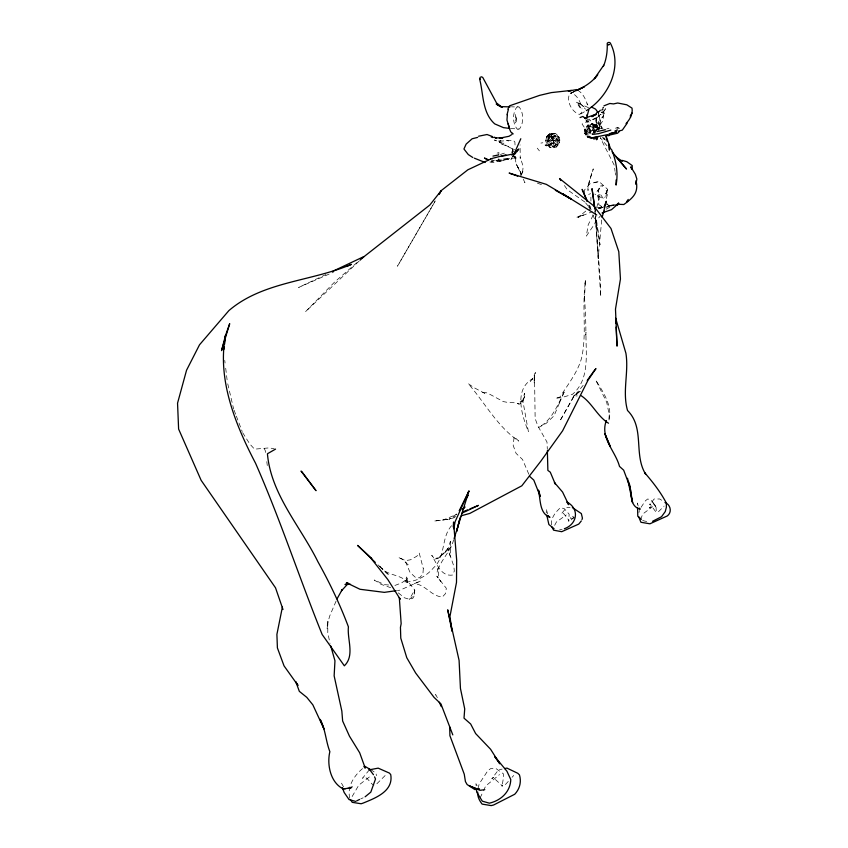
<?xml version="1.0" encoding="UTF-8"?>
<svg xmlns="http://www.w3.org/2000/svg" width="848" height="848" viewBox="0 0 848 848"><rect width="100%" height="100%" fill="white"/><g stroke="black" fill="none" stroke-linecap="round" stroke-linejoin="round"><path stroke-width="0.64" stroke-dasharray="4.24 3.18" d="M598.116 190.312L598.105 191.277L599.631 188.15L603.225 185.585L600.045 186.094L598.116 190.312L599.472 194.351L598.699 204.612L603.405 207.294L598.338 208.12L601.804 206.573L597.564 208.852M617.132 130.126L617.185 127.624L620.725 128.652L617.185 127.624L612.977 129.108M599.557 129.564L599.621 127.592M522.559 172.377L523.184 166.356L520.184 157.378L520.237 158.353L520.057 144.828M551.327 524.901C550.776 517.916 555.673 511.991 560.528 507.602L564.418 508.779L569.146 514.217L568.764 521.287L568.838 520.269L563.729 513.655L562.288 512.362L562.828 512.775L561.842 513.263L566.506 507.602L570.026 507.592M601.698 219.971L598.169 258.386L595.37 215.731L600.744 296.524L600.405 282.013L595.232 213.155M584.283 193.111L584.601 189.857L588.989 184.663L590.473 183.454L598.031 181.822L600.628 182.945L607.613 189.305L607.465 194.404L605.801 200.361M598.794 130.709L596.769 124.603L595.126 127.338L598.847 126.087L599.812 124.221L597.511 122.769L597.67 124.879L593.727 126.119L592.953 130.126L594.501 130.316L592.741 133.581M498.677 154.898L498.963 152.587L495.041 153.647M550.066 147.425L548.455 144.944L548.02 136.613L558.535 135.977L559.023 137.524L555.419 144.52L552.716 147.276L550.066 147.425L548.402 140.726L549.281 136.475L552.016 133.73L546.621 136.655L545.752 140.895L546.621 136.655L549.356 133.92L552.016 133.73L554.984 136.136L559.288 142.697L558.959 144.33L556.246 147.064L550.066 147.425L547.066 145.019L545.752 140.895L559.828 140.09L558.535 135.977L555.546 133.549L549.356 133.92L546.345 138.298L550.638 144.817L553.585 147.223L556.246 147.064L559.288 142.697M592.148 137.991L587.569 137.323L584.919 133.602L594.607 129.246L599.112 128.716L596.473 124.985L592.116 123.617L587.728 125.133L584.919 133.602L587.569 137.323L591.915 138.68M589.434 209.986L590.187 206.191M550.204 136.496L552.037 137.991L553.564 143.026L552.716 147.276L549.716 144.86L547.066 145.019L546.61 143.45L550.204 136.496L552.885 133.74L555.546 133.549L559.023 137.524M549.716 144.86L553.564 143.026L555.419 144.52L557.602 144.393L557.168 136.019L554.984 136.136L553.299 137.832L552.748 140.471L559.828 140.079L558.959 144.33L556.299 144.489L548.518 140.768L545.805 140.916M555.419 144.52L556.246 147.064L557.168 140.27L555.864 136.168L548.518 140.768L552.843 140.524L552.313 143.132L550.638 144.817L548.455 144.944L546.61 143.45M638.936 512.552L639.392 510.496M477.922 788.608L479.29 783.743L487.77 770.79L490.685 768.585L496.345 768.807L503.373 773.8L503.67 776.068L502.005 786.785L502.164 785.174L502.429 785.979L493.303 777.563L493.843 777.372L491.819 778.782L498.486 769.867L502.101 769.104M595.678 132.309L593.791 132.67L593.886 130.147L592.466 130.391L593.727 126.119M606.034 195.867L607.613 189.305L605.652 193.832L606.034 195.867L604.709 197.457M591.035 137.715L587.706 136.888L584.919 133.602L584.844 129.394L587.728 125.133L591.491 134.97L587.569 137.323M594.893 134.344L592.529 127.38L592.116 123.617L596.314 125.44L599.112 128.716L591.883 124.349L587.505 125.864L590.876 136.793L586.933 136.157L584.844 129.394L587.728 125.133M592.466 130.391L593.271 128.059M585.608 130.115L584.972 128.949L584.919 133.602L586.053 133.846L597.501 129.892L596.473 124.985L588.756 126.999L585.608 130.115L587.706 136.888M453.68 539.731C450.585 551.815 440.303 560.337 437.049 572.389L437.971 568.319L438.999 578.93L440.875 581.537L436.815 576.174L446.292 588.247L445.582 593.515L442.412 596.95C431.166 596.441 425.378 584.187 414.163 583.742L420.64 580.975L400.055 590.144L397.426 590.515M596.706 207.781L598.455 200.531L597.988 195.687L594.798 194.054M586.498 132.436L588.756 126.999L592.116 123.617L595.582 132.394M640.473 519.559L642.879 513.93L652.589 506.691M336.062 601.158L329.66 616.104L327.317 624.467L327.084 629.004L327.869 621.224L327.773 632.693L330.02 643.452M588.735 207.453L589.614 205.428M522.919 171.54L520.524 177.031L521.022 172.812L516.22 164.077L514.853 156.71L512.574 156.594L514.853 156.71L515.414 157.569L514.482 155.428L515.308 157.251L513.135 155.513M480.127 797.936L482.904 791.968M483.455 790.781L485.681 786.001L499.525 774.584M513.316 149.015L511.704 152.407L514.513 149.343M595.794 130.868L602.292 121.603L603.765 117.448L602.917 113.24L603.341 115.89L601.9 117.978L604.454 113.091L602.228 112.371M594.713 212.212L595.731 210.23M593.176 215.18L588.215 224.709L586.328 236.115L594.914 223.522L595.296 221.89L600.31 216.028M554.666 525.315L556.415 522.008L566.273 514.948M512.796 156.043L510.952 159.466L514.089 155.301M434.929 201.591L397.468 266.208L435.257 200.912M352.164 796.495L358.778 785.163L371.795 775.093M451.549 525.707C440.907 537.653 445.921 556.701 433.604 567.736C426.268 576.46 416.304 581.633 404.814 582.226L407.793 582.565C400.956 574.181 388.511 576.068 381.695 568.192M603.479 111.576L605.525 108.692L603.32 113.431L601.115 112.01M641.056 507.316L645.349 500.85L647.671 498.995L649.61 499.451L651.338 500.246L656.045 507.284L656.373 512.574L649.928 503.871L650.533 504.295L649.653 504.793L654.158 498.974L659.786 498.995L663.942 501.804M492.402 159.721L491.056 161.512L497.681 160.495L498.868 158.735M574.213 91.51L569.75 93.598C565.987 100.827 571.828 112.148 579.438 114.448L581.59 112.763L581.972 108.767M592.381 134.387L594.31 131.758M599.631 188.15L597.013 191.51L594.808 192.369M369.346 769.825L362.467 778.294C366.612 774.213 370.279 784.389 373.915 785.131M583.159 385.352L573.004 397.691L559.85 421.117L573.725 396.747L576.958 394.14L573.418 396.09L577.276 395.889M505.408 784.548L508.726 780.923M512.054 777.298L513.708 775.496M553.585 147.223L556.299 144.489L552.843 140.524M658.504 511.704L664.101 506.097M376.872 783.775L385.522 775.167M359.128 261.078L305.397 311.82L334.578 282.077L359.033 260.802M571.202 519.888L573.693 517.545M579.332 391.797L573.004 397.691L574.817 394.002L581.77 390.61M585.745 211.099L577.965 217.448L592.254 211.703M596.663 118.042L599.557 115.646L593.441 119.388L596.663 118.042L587.282 121.275L582.088 124.052L587.452 131.917L591.777 132.648M362.52 768.606C353.817 775.962 346.747 787.114 349.885 798.752M553.564 143.026L557.125 140.217L553.299 137.832L549.281 136.475L546.621 136.655M605.652 193.832L606.977 192.793L605.599 188.638M606.161 209.191L614.196 204.856L608.599 205.184L611.662 205.926L606.352 203.88L609.511 205.82L607.444 203.923M456.659 513.994L448.793 519.4L455.906 516.029M599.472 194.351L597.628 195.549L599.101 199.375M580.71 113.971L585.258 111.279M548.02 136.613L552.885 133.74L555.864 136.168M548.402 140.726L553.299 137.832M598.19 115.879L601.073 114.289L600.077 114.851L601.37 112.54L604.836 110.632L602.886 109.445M551.677 136.284L547.384 138.584L547.257 143.683L545.137 144.637L546.578 145.845L550.5 144.817L551.889 142.761L550.288 144.828L552.048 140.503L553.871 139.75L553.394 141.489L551.401 135.5L553.14 137.503L549.218 137.948L547.384 136.804L548.243 134.62L548.009 136.814L551.677 136.284L554.984 137.196L556.998 138.849L555.737 139.242L555.61 141.733L545.603 145.676L546.578 145.845L543.812 144.383L546.578 145.845M515.033 144.976L514.884 142.104L513.549 140.514C507.072 139.56 500.68 142.591 494.352 140.015L500.203 142.612L500.034 140.365L502.175 140.45L502.323 142.188L500.203 142.612L498.391 140.747L501.921 144.139L504.072 143.026M574.499 91.436L569.75 93.598M574.34 91.563L571.043 93.153C576.947 94.446 579.788 101.029 581.505 106.233M325.908 274.54L298.581 287.472L333.338 272.25M360.75 798.901L363.156 797.798M489.879 161.947L492.349 162.678L516.146 157.505L516.315 159.53L515.34 156.997L516.146 157.505M454.952 517.503L448.762 519.209L433.953 521.096L443.366 519.919L456.669 514.407M510.528 128.525L519.495 129.002C523.905 122.918 523.81 112.943 519.167 107.018L511.418 106.827M394.903 585.459L401.676 582.883L407.729 578.58L404.962 581.908L406.701 576.958L407.687 581.887L406.287 579.407L414.757 590.06L414.46 595.434L412.828 598.317L409.308 599.282L404.305 597.755L397.246 592.021M518.022 106.636L516.845 107.049C512.351 113.102 512.446 123.214 517.185 129.108L518.329 129.447M588.576 194.393L590.621 193.683M596.706 127.317L592.529 127.38L588.162 128.885L585.247 131.26L584.919 133.602L587.293 135.023L591.491 134.97M500.415 154.484L504.38 153.117M492.55 160.802L494.564 160.208M507.21 158.29L491.056 161.512L494.787 160.844M606.723 128.907L609.012 128.249M505.525 159.562L510.167 158.258L500.871 160.802L496.387 160.897L498.995 161.597L508.344 159.148L503.839 159.445M606.108 207.325L611.896 205.841M603.193 207.177L599.642 207.919L596.61 206.446M606.744 206.424L614.196 204.856M540.918 143.089L542.826 142.761M497.681 160.495L501.422 159.859M598.338 208.12L603.405 207.294M598.031 181.822L594.172 182.415M597.024 129.225L601.221 128.334L604.465 129.384M443.366 519.919L448.762 519.209M242.645 432.681L249.8 443.992L254.538 449.154L269.399 447.871L274.328 448.857M573.704 518.107L570.45 518.361L571.7 515.552L574.796 518.011M549.281 136.475L554.984 136.136M549.356 133.92L555.546 133.549M612.415 205.237L615.457 205.11M595.858 129.733L597.861 129.68M559.722 529.311L562.086 529.322M388.649 584.982L384.886 584.696L374.244 580.021L381.144 584.378L390.621 587.653M593.812 131.546L596.102 131.875M593.165 125.483L597.119 126.14L599.112 128.716M501.921 144.139L508.768 146.799L505.111 145.093L511.439 148.336L513.294 150.478L512.319 148.57L513.125 151.41M646.695 521.478L643.441 520.778L641.427 519.294M591.883 124.349L596.314 125.44M587.505 125.864L592.529 127.38M597.501 207.633L601.391 208.809M506.553 140.323L508.524 141.012M537.452 183.189L542.381 184.949M588.533 107.738L575.75 101.813L583.572 106.519L581.654 104.961L585.491 109.169M585.533 119.759L593.971 125.377L595.572 129.998M597.988 195.687L603.649 199.015L600.766 194.839M602.324 137.471L605.673 140.09M370.597 769.549L376.003 773.164L376.417 775.719M577.689 90.185C583.032 93.227 585.597 99.152 587.473 104.749L586.551 102.725L587.865 104.982M584.834 201.994L567.365 189.772L563.093 183.634M378.007 564.853L380.773 567.354M515.404 157.845L513.941 156.498L515.308 158.83L514.853 156.71M379.904 566.697L389.211 575.379L379.851 566.506M607.02 145.761L600.246 137.673L614.302 165.296L615.054 171.402M585.618 202.926L591.088 209.509L588.978 204.771M537.261 148.167L539.392 150.87M603.129 129.14L599.96 124.508L601.773 128.642L598.455 113.303L600.405 121.275L600.151 120.278M437.367 697.628L435.586 694.501L437.144 697.809M596.473 124.985L598.02 128.461M516.22 164.077L521.891 175.017M343.535 786.902L341.246 782.725L341.808 785.184M477.074 785.767L475.929 783.647L476.152 786.064M547.564 513.835L546.303 509.129L546.25 512.86M264.258 448.528L265.562 451.348L266.028 455.217M517.524 166.431L521.223 174.582M523.343 179.235L524.923 182.733L523.619 179.426M588.756 205.142L589.784 207.569M592.837 214.862L596.928 224.572L600.024 244.807L595.561 213.452M528.823 474.223L522.548 459.521L516.072 453.362L513.188 445.423L514.132 436.762L518.764 441.087C497.288 426.682 484.886 402.641 468.075 383.476L473.407 387.313L484.908 393.472L482.258 392.189L487.367 392.953L503.362 401.613L506.563 402.206L515.086 402.821L519.368 404.136L517.386 403.531L522.94 400.044L519.994 403.818L524.764 396.472L522.527 402.079L524.52 393.281L523.004 401.602L528.389 431.632C521.891 415.297 513.485 389.868 532.629 378.685L530.117 381.854L532.417 378.886L535.406 372.516L534.208 376.947L534.166 383.508L534.526 375.357L535.141 418.52L537.908 426.088L546.981 442.041L547.32 449.376M234.09 410.199L235.892 414.926M236.338 416.114L242.199 431.494M227.762 383.837L233.635 409.012M596.123 118.148L596.642 120.649L596.08 115.847M603.924 138.16L604.2 139.507L603.797 137.408M638.131 505.98L637.442 503.012L637.505 505.419M615.213 172.621L615.51 175.059M266.813 461.683L267.279 465.552M224.752 360.379L225.07 362.997M225.706 368.244L227.275 381.335M595.296 214.47L595.031 210.558L595.285 214.438M590.897 197.16L590.918 201.082M585.29 281.027L584.569 298.252L584.452 295.157C585.088 308.375 586.095 322.028 585.82 335.257L585.979 332.405C585.671 353.181 590.314 379.48 572.294 394.426L562.129 397.458L555.376 398.359L559.966 397.023C567.874 384.526 577.552 372.537 581.601 358.057C587.261 332.427 581.378 305.884 585.724 280.232L585.046 283.624L585.29 281.027M450.362 541.427L450.383 556.617L447.649 548.402L453.85 566.21L454.316 571.149L452.376 575.082C440.663 576.661 436.635 563.083 431.727 555.27L434.006 558.122L438.819 557.942L451.104 546.886L439.783 556.871L435.607 558.991L438.819 557.942L448.221 548.19L450.362 541.427M516.506 118.932L516.421 121.169L514.98 123.448L516.072 118.72L515.054 114.098L516.506 118.932M414.757 590.06L414.524 593.42L413.177 596.314L409.308 599.282L414.757 590.06M423.311 568.648L422.908 573.958L419.484 577.891L415.637 577.573L410.072 572.485L405.63 561.959L408.132 564.81L401.941 559.012L398.253 557.369L405.577 560.602L410.273 559.839L416.834 556.235L419.177 552.917L423.311 568.648M586.964 119.663L586.742 122.409L590.971 121.169L589.254 119.123L586.964 119.663M609.267 414.789L608.726 421.064C613.093 406.256 603.14 392.041 595.688 379.999L606.691 402.228L609.267 414.789M589.148 182.044L588.024 190.535C586.53 185.458 599.737 150.149 589.148 182.044M599.441 126.914L598.465 129.331L600.246 126.288L599.197 124.306L599.441 126.914M559.394 403.118L554.083 415.721L546.303 423.258L538.289 427.657C552.186 420.375 558.079 403.998 564.789 390.695L559.394 403.118M598.55 123.808L597.024 126.84L599.536 122.928L598.381 121.518L598.55 123.808M513.125 150.997L512.309 152.608L513.125 150.997M650.766 506.966L649.271 507.963L651.656 506.447L650.766 506.966M583.763 214.883L576.841 217.215L583.763 214.883M591.321 131.578L588.83 128.366L588.48 126.119L591.321 131.578M655.61 505.927L652.133 501.634L656.045 507.284L655.61 505.927M596.208 122.515L595.646 117.819L597.066 128.451L596.208 122.515"/><path stroke-width="1.27" d="M587.272 117.66L587.282 114.628L587.272 117.755M616.125 179.946L616.061 185.087C618.393 173.162 616.136 160.823 611.737 149.863L610.433 148.421L606.055 135.934M632.12 168.943L632.258 165.593L626.831 161.714L622.485 160.452L619.92 160.717M636.085 180.645L635.947 184.313L636.837 178.97L635.364 174.285L630.806 166.876L631.654 168.996M477.71 792.043C477.286 796.41 479.438 800.745 482.099 804.095L491.204 805.6L493.631 804.985L514.736 794.258C519.75 788.979 521.584 781.909 519.453 774.892L517.821 773.302L506.924 768.097L504.518 768.595M453.235 527.053L453.563 521.997L456.669 560.051L456.5 582.385L449.928 616.538L452.005 631.177L447.702 609.818L459.086 660.401L460.443 688.428L464.715 708.907L464.015 718.161L470.661 723.991L475.633 733.562L490.6 749.272L499.832 763.804L494.713 756.702M636.35 182.203C638.48 193.651 632.025 198.485 623.831 204.516L618.309 204.294L616.464 205.057L618.648 203.011L617.196 204.379M507.358 114.787L506.956 120.034L509.542 128.461L508.09 123.85M224.084 349.164L224.349 346.673M224.603 344.182L225.515 335.458L229.691 323.682L221.529 350.637L225.515 335.458C217.088 379.628 235.405 424.657 255.545 463.231C280.253 519.347 299.259 577.721 322.166 634.516L344.352 665.818C354.983 655.568 347.044 639.487 348.411 626.852C339.984 604.359 329.618 582.724 317.926 561.768C300.468 526.332 270.947 494.49 267.427 453.754L275.558 449.101M596.907 137.524L596.642 139.782L597.723 137.397M453.797 528.823L455.1 521.711L468.944 491.077L454.115 538.533M282.405 607.051L276.904 634.368L277.402 647.904L284.038 665.871L297.987 685.438L295.825 681.813L299.323 691.332L306.796 697.363L312.848 704.847L323.989 728.941L320.162 719.348C325.579 729.64 325.727 740.929 329.861 751.667C326.798 764.366 330.296 782.354 343.09 788.873L345.793 788.661M459.393 520.163L456.69 531.367L460.284 517.28M606.384 420.502C599.663 437.685 615.372 450.892 619.506 466.421L623.672 470.184L630.096 487.356L632.566 502.641L627.509 478.251M602.144 217.448L606.288 201.252L604.083 206.965M507.019 114.692L508.334 109.636M587.282 115.392L588.851 109.742M603.352 66.483C606.49 59.084 607.486 51.219 607.232 43.322C607.868 42.305 609.436 42.093 610.274 42.983C623.004 67.215 608.101 97.107 586.392 110.611M581.972 519.58L582.428 518.192L581.346 513.581L572.368 507.581M626.047 123.564C629.916 119.409 632.99 114.056 632.025 108.131L626.789 104.802L617.673 103L613.496 103.922L609.86 103.477L603.935 105.852M520.81 138.733L514.651 152.619M459.203 510.761L468.944 491.077L467.778 493.07M507.857 109.159L509.521 105.83L539.699 95.347L551.338 92.602L571.202 90.418M465.69 499.599L468.075 495.243L465.944 498.476M439.338 193.906L441.225 190.609L467.863 169.801L491.215 158.809M439.232 194.044L441.225 190.609L429.798 205.046L361.969 258.258M627.202 123.098L622.326 130.115L618.256 131.228M337.048 598.858L342.242 589.508L341.447 590.823L347.924 583.763M591.946 373.777L587.208 380.445M632.046 113.049L630.393 115.582L630.52 117.406M628.23 199.418L626.534 201.983L627.902 200.785M603.765 65.201L594.331 78.779L597.087 75.461M516.443 152.184L518.806 149.057L511.853 155.142M592.519 372.844L595.943 368.604L587.993 380.254L562.595 430.837L540.823 461.185L521.806 485.819L469.834 513.411L461.153 515.796M581.315 520.948L578.76 524.085L561.705 531.696L553.585 530.17L551.974 527.011M597.776 74.635C592.508 81.811 584.866 86.782 576.799 90.291M600.342 110.198L599.101 111.65L597.109 112.318L595.773 114.353L585.714 117.872L586.869 117.787L584.442 117.649L585.459 118.317L582.873 116.462L580.053 117.565M602.822 213.092L604.497 211.141M462.383 509.839L464.969 506.924L462.202 509.277M602.758 108.173L603.447 107.42M619.432 131.408L617.588 133.21L607.221 135.595L609.405 135.129L608.663 135.818M352.111 786.774L350.616 788.227L347.903 788.311M360.082 260.177L363.93 256.552L333.041 271.169M479.947 77.422L481.653 76.786L482.83 77.571L496.536 102.979L502.281 107.442M617.471 204.41L611.514 209.668L602.069 212.922M595.264 114.321L591.872 116.664L596.494 114.342M511.62 134.662L509.033 136.284L499.398 138.203L502.737 137.97M601.762 110.07L602.886 109.445M564.344 528.728C577.128 524.255 579.852 509.213 567.312 502.186M365.096 796.813L370.799 792.138L375.505 779.005L374.572 776.863M356.637 800.915L359.552 799.452M576.545 90.513L584.24 86.825L575.326 90.99M478.569 136.231L487.028 134.514L492.465 136.56M461.842 513.231L478.431 505.387L469.972 508.895M512.807 154.718L515.669 153.424L500.829 156.488M346.525 266.473L351.326 264.375C311.237 281.536 262.891 281.409 228.886 310.601L199.503 344.818L186.549 370.226L177.55 403.171L178.61 429.056L201.135 480.318L275.526 587.823L282.988 609.5M463.92 511.397L467.555 509.902M593.685 138.998L597.363 138.447M346.853 583.795L344.977 584.516L350.5 584.304M652.557 521.297L661.514 516.739L665.277 511.545L666.38 507.242L666.348 503.076C660.687 492.2 652.822 482.13 644.745 472.824L645.688 474.244C633.318 454.528 645.074 427.975 627.531 410.506C622.114 391.564 628.972 372.293 625.909 353.245L615.648 318.159L615.902 323.247M614.98 130.889L617.132 130.126M498.677 154.898L492.974 156.096M505.927 154.855L490.791 158.788M607.475 134.631L590.971 138.033L597.374 137.069M610.836 130.104L598.487 133.677L592.381 134.387M477.689 137.376L472.113 138.786L466.146 144.096L463.941 148.994L468.297 154.569L472.824 157.505M605.546 129.744L597.045 131.557M615.606 205.057L619.305 204.273L618.309 204.294M571.414 90.482L568.319 91.075L576.757 89.538M369.346 769.825L378.187 768.14L389.433 773.1L390.727 774.606C393.684 791.343 375.229 798.116 362.933 803.173L361.131 803.756L352.206 802.325L350.457 799.653M396.111 590.696L384.314 592.36L360.008 589.275L346.44 582.724L348.507 583.339M484.802 789.689L479.926 790.315L469.442 785.884L476.555 788.735M343.09 788.873L350.531 787.993M477.742 789.202L479.544 789.085L474.785 789.541L467.11 784.527L465.435 781.58L464.259 774.203L449.917 735.714L449.694 726.853M510.104 106.869L500.829 106.625L496.207 104.039L501.232 106.996M502.694 137.758L495.274 137.948L496.409 137.927L493.992 137.143M509.362 128.377L503.489 127.645L494.734 123.893C482.024 112.604 483.572 94.033 479.565 78.758M355.662 801.402L349.079 799.6L344.171 792.488L342.38 787.633M491.246 137.005L493.07 137.588M474.35 158.173L485.173 162.487M368.551 768.818L370.597 769.549M517.746 176.151L509.118 173.077L546.324 184.355L571.181 199.068L555.355 190.27M591.385 106.975L595.54 109.116L598.01 112.381M364.651 766.179L368.901 768.67L373.491 774.733M571.181 199.068L562.68 193.789L596.727 214.947M554.062 528.707L548.879 524.509L546.78 515.192M664.98 502.514C670.535 504.528 672.326 512.234 667.302 515.944L649.918 523.799L640.929 522.273L638.714 516.814M608.504 423.226C597.352 416.336 592.074 402.917 581.145 395.677M622.337 161.3L616.125 157.007L626.513 169.038L612.108 151.834M641.427 519.294L637.791 516.262L637.569 507.825M548.91 516.602L548.041 515.86L549.97 517.333C539.116 513.432 540.717 499.355 538.395 490.271M529.746 476.459L533.795 480.095L540.293 496.493L538.66 490.314M375.24 562.351L357.602 545.402L371.774 558.556M512.309 133.306L513.029 134.026L510.74 131.853L508.535 126.447M639.254 508.1L640.219 509.213C627.912 505.917 632.873 490.674 628.474 481.664M363.887 766.55L365.244 768.15L359.69 752.791L349.45 736.149L342.645 721.001L341.839 711.09L334.144 675.845L334.96 660.793L330.731 645.922M370.481 557.634L387.833 579.566L400.224 599.229L399.313 597.617L401.157 623.704L400.447 627.329L400.775 638.131L406.775 657.719L415.647 673.005L434.091 697.427L440.928 703.882L452.8 734.898M494.946 756.755L506.903 771.203L510.782 779.545C510.379 791.852 500.85 800.576 489.349 803.173L482.321 801.18L476.693 792.106L476.364 788.481M560.963 180.571L559.542 178.525L593.568 205.735L610.995 228.494L618.786 251.644L620.439 279.003L615.489 309.117L617.058 346.143L616.093 327.063M566.92 502.133L568.626 504.666L562.584 492.063L554.412 482.533L555.249 483.996L550.288 472.177L547.872 470.417L547.363 450.67M578.41 104.77L580.297 107.601M439.232 702.208L441.31 706.617M587.399 201.209L582.12 189.358L587.229 201.506M606.002 136.613L607.168 141.234M594.999 209.53L592.021 188.627L594.681 207.983M480.424 79.097L479.777 79.299L480.424 79.097M616.422 131.959L609.299 133.814L616.422 131.959M609.341 44.488L608.323 44.732L609.341 44.488M487.886 159.71L484.558 158.131L487.886 159.71M302.376 472.4L301.029 471.075L316.028 490.685L302.376 472.4M610.009 445.931L604.847 433.71L610.009 445.931M609.352 147.87L609.076 144.287L609.426 150.085L609.352 147.87"/></g></svg>
